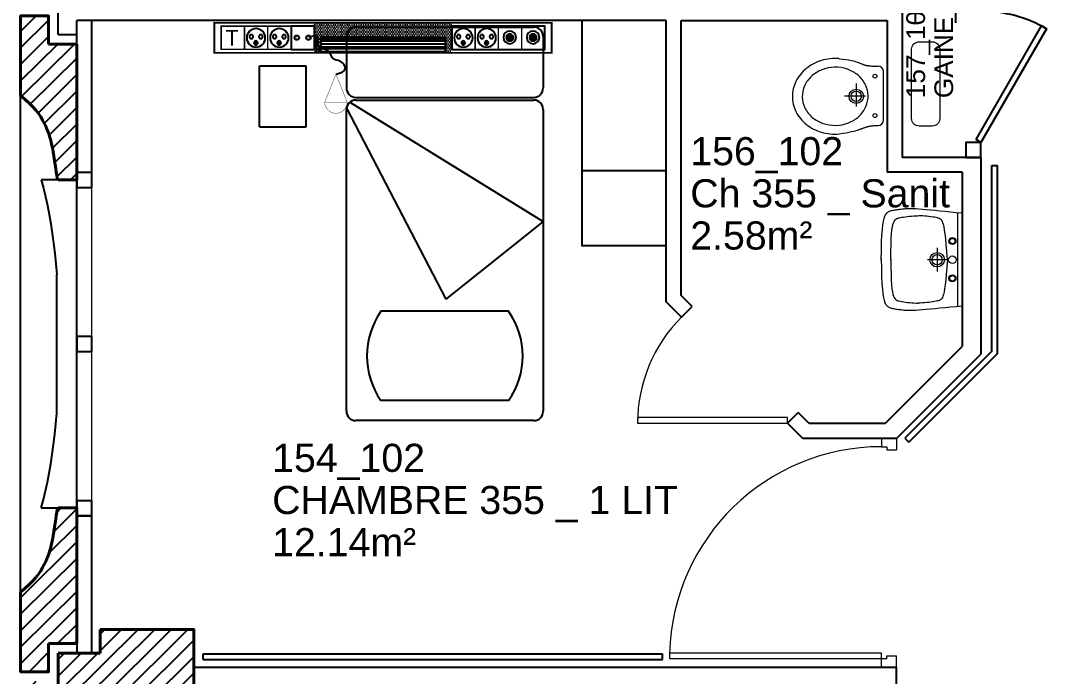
# Model space of a CAD drawing. Header units: metres. Extents: x 143.8 to 210.8, y 45.3 to 115.9.
# Drawn here: x 152.17 to 157.65, y 99.75 to 103.25 of the extents above; entities that cross this region are included whole.
import ezdxf

# ---------------------------------------------------------------- set-up
doc = ezdxf.new("R2010")
doc.units = ezdxf.units.M
doc.header["$LTSCALE"] = 0.6
doc.header["$MEASUREMENT"] = 0
doc.linetypes.add('CONTINU', pattern=[0])
doc.linetypes.add('HIDDEN2', pattern=[0.1875, 0.125, -0.0625])
doc.layers.get('0').update_dxf_attribs({"linetype": 'CONTINUOUS'})
for name, color, linetype in [('009 main courant', 181, 'CONTINUOUS'), ('400 Lits', 150, 'CONTINUOUS'), ('A_AGENC', 204, 'CONTINUOUS'), ('A_EQMP', 142, 'CONTINUOUS'), ('A_Etiqu_Gaine', 8, 'CONTINUOUS'), ('A_Etiqu_Gaine_code', 8, 'CONTINUOUS'), ('A_Etiqu_Local', 8, 'CONTINUOUS'), ('A_HACH_STRUC', 7, 'CONTINUOUS'), ('A_MUR_CLOIS', 8, 'CONTINU'), ('A_MURS_ALÈG', 7, 'CONTINU')]:
    doc.layers.add(name, color=color, linetype=linetype)
for name, color, linetype, lineweight in [('A_CHASS', 4, 'CONTINU', 0), ('A_MURS_STRU', 7, 'CONTINU', 40), ('A_PORTE', 8, 'CONTINU', 0), ('A_SANI', 5, 'CONTINU', 0)]:
    doc.layers.add(name, color=color, linetype=linetype, lineweight=lineweight)
doc.styles.add('Attribut', font='arial.ttf')
pattern_1 = [(0, (-148.712983, -85.579135), (0.0046875, 0.009375), [0, -0.009375])]

# ---------------------------------------------------------------- blocks, each defined once
blk = doc.blocks.new('TIRETTE-LIT')
at = {"layer": 'A_EQMP'}
h = blk.add_hatch(color=256, dxfattribs=at)
h.paths.add_polyline_path([(8.95, 3.75, 1), (6.05, 3.75, 1)])
h.paths.add_polyline_path([(6.05, -3.75, 1), (8.95, -3.75, 1)])
for p, q in [((0, 7.5), (0, -7.5)), ((15, 7.5), (0, 7.5)), ((15, -7.5), (15, 7.5)), ((0, -7.5), (15, -7.5))]:
    blk.add_line(p, q, dxfattribs=at)
at = {"layer": 'A_EQMP', "const_width": 0.24}
for points in [[(31.04, 21.42), (49.04, 28.62)], [(49.04, 28.62), (49.04, 14.22)], [(31.04, 21.42), (49.04, 14.22)]]:
    blk.add_lwpolyline(points, dxfattribs=at)
for points in [[(49.04, 14.22, 1), (49.04, 28.62, 1)], [(49.04, 27.42, 1.477033), (49.04, 27.42)]]:
    blk.add_lwpolyline(points, format="xyb", dxfattribs=at)
at = {"layer": 'A_EQMP'}
for centre in [(7.5, 3.75), (7.5, -3.75)]:
    blk.add_circle(centre, 1.45, dxfattribs=at)
blk.add_spline([(31.1, 21.54), (27.52, 27.45), (22.69, 24.22), (21.08, 19.57), (16.82, 17.32), (12.68, 10.42), (6.83, 9.91), (7.17, 3.87)], degree=3, dxfattribs=at)
blk = doc.blocks.new('A$C01C47C35')
at = {"layer": 'A_EQMP', "linetype": 'Continuous'}
h = blk.add_hatch(dxfattribs=at)
h.set_pattern_fill('DOTS', color=256, scale=0.15, style=0)
h.set_pattern_definition(pattern_1)
edge = h.paths.add_edge_path()
edge.add_line((1.2716, 0.4664), (1.2726, 0.4664))
edge.add_line((1.2726, 0.4664), (1.2726, 0.4839))
edge.add_line((1.2726, 0.4839), (0.5387, 0.4839))
edge.add_line((0.5387, 0.4839), (0.5387, 0.3239))
edge.add_line((0.5387, 0.3239), (0.574, 0.3239))
edge.add_line((0.574, 0.3239), (0.574, 0.4066))
edge.add_line((0.574, 0.4066), (0.905, 0.4066))
edge.add_line((0.905, 0.4066), (1.236, 0.4066))
edge.add_line((1.236, 0.4066), (1.236, 0.3499))
edge.add_spline(control_points=[(1.236, 0.3499), (1.2411, 0.3527), (1.2564, 0.3661), (1.2412, 0.4135), (1.2624, 0.4158), (1.2716, 0.4145)], knot_values=[28.337457, 28.337457, 28.337457, 28.337457, 30.502349, 36.382785, 39.476515, 39.476515, 39.476515, 39.476515], degree=3, periodic=0)
edge.add_line((1.2716, 0.4145), (1.2716, 0.4664))
at = {"layer": 'A_EQMP', "linetype": 'HIDDEN2'}
for points in [[(0.1237, 0.4052, 1), (0.0853, 0.4052, 1)], [(0.2478, 0.4052, 1), (0.2095, 0.4052, 1)], [(0.3424, 0.3767, 1), (0.3629, 0.3767, 1)], [(0.4665, 0.3767, 1), (0.487, 0.3767, 1)], [(1.4493, 0.3767, 1), (1.4697, 0.3767, 1)], [(1.5734, 0.3767, 1), (1.5939, 0.3767, 1)]]:
    blk.add_hatch(color=256, dxfattribs=at).paths.add_polyline_path(points)
at = {"layer": 'A_EQMP'}
h = blk.add_hatch(dxfattribs=at)
h.set_pattern_fill('PLASTI', color=1, scale=0.16551, style=0)
h.set_pattern_definition([(360, (-8.3594, 6.80946), (1e-17, 0.04137741), []), (360, (-8.3594, 6.81463), (1e-17, 0.04137741), []), (360, (-8.3594, 6.819804), (1e-17, 0.04137741), []), (360, (-8.3594, 6.83532), (1e-17, 0.04137741), [])])
h.paths.add_polyline_path([(1.236, 0.3239), (1.236, 0.4066), (0.905, 0.4066), (0.574, 0.4066), (0.574, 0.3239)])
at = {"layer": 'A_EQMP', "linetype": 'Continuous'}
h = blk.add_hatch(dxfattribs=at)
h.set_pattern_fill('DOTS', color=256, scale=0.15, style=0)
h.set_pattern_definition(pattern_1)
edge = h.paths.add_edge_path()
edge.add_spline(control_points=[(1.2716, 0.4145), (1.2624, 0.4158), (1.2412, 0.4135), (1.2564, 0.3661), (1.2411, 0.3527), (1.236, 0.3499)], knot_values=[28.337457, 28.337457, 28.337457, 28.337457, 31.431187, 37.311623, 39.476515, 39.476515, 39.476515, 39.476515], degree=3, periodic=0)
edge.add_line((1.236, 0.3499), (1.236, 0.3239))
edge.add_line((1.236, 0.3239), (1.2739, 0.3239))
edge.add_line((1.2739, 0.3239), (1.2739, 0.3423))
edge.add_line((1.2739, 0.3423), (1.2722, 0.3423))
edge.add_line((1.2722, 0.3423), (1.2722, 0.3423))
edge.add_line((1.2722, 0.3423), (1.2716, 0.3423))
edge.add_line((1.2716, 0.3423), (1.2716, 0.4145))
at = {"layer": 'A_EQMP'}
for p, q in [((0.574, 0.4066), (0.574, 0.3239)), ((0.905, 0.4066), (0.574, 0.4066)), ((0.905, 0.4066), (1.236, 0.4066)), ((1.236, 0.3239), (1.236, 0.4066)), ((0.574, 0.3239), (1.236, 0.3239))]:
    blk.add_line(p, q, dxfattribs=at)
for points, const_width in [([(1.805, 0.3239), (1.805, 0.4839), (0.005, 0.4839), (0.005, 0.3239)], 0.01), ([(0.5378, 0.3423), (0.5378, 0.4664), (0.0412, 0.4664), (0.0412, 0.3423)], 0.00828), ([(1.7688, 0.3423), (1.7688, 0.4664), (1.2722, 0.4664), (1.2722, 0.3423)], 0.00828)]:
    blk.add_lwpolyline(points, close=True, dxfattribs=dict(at, const_width=const_width))
at = {"layer": 'A_EQMP', "linetype": 'Continuous'}
blk.add_lwpolyline([(0.0412, 0.4664), (0.5378, 0.4664), (0.5378, 0.3423), (0.0412, 0.3423)], close=True, dxfattribs=at)
at = {"layer": 'A_EQMP', "const_width": 0.00828}
for points in [[(0.1654, 0.4664), (0.1654, 0.3423)], [(0.2895, 0.4664), (0.2895, 0.3423)], [(0.2895, 0.4664), (0.2895, 0.3423)], [(0.4136, 0.4664), (0.4136, 0.3423)], [(1.3964, 0.4664), (1.3964, 0.3423)], [(1.5205, 0.4664), (1.5205, 0.3423)], [(1.6446, 0.4664), (1.6446, 0.3423)], [(1.7688, 0.4664), (1.7688, 0.3423)]]:
    blk.add_lwpolyline(points, dxfattribs=at)
at = {"layer": 'A_EQMP'}
for centre, radius in [((0.1045, 0.4058), 0.0338), ((0.2286, 0.4058), 0.0338), ((0.3517, 0.4036), 0.0493), ((0.4759, 0.4036), 0.0493), ((1.4586, 0.4036), 0.0493), ((1.5827, 0.4036), 0.0493), ((0.1045, 0.4052), 0.0192), ((0.2286, 0.4052), 0.0192)]:
    blk.add_circle(centre, radius, dxfattribs=at)
at = {"layer": 'A_EQMP', "linetype": 'HIDDEN2'}
for centre in [(0.3265, 0.41), (0.3526, 0.3767), (0.3769, 0.41), (0.4506, 0.41), (0.4768, 0.3767), (0.5011, 0.41), (1.4334, 0.41), (1.4595, 0.3767), (1.4838, 0.41), (1.5575, 0.41), (1.5836, 0.3767), (1.6079, 0.41)]:
    blk.add_circle(centre, 0.0102, dxfattribs=at)
at = {"layer": 'A_EQMP', "linetype": 'HIDDEN2', "xscale": -0.00827548159, "yscale": 0.00827548159, "zscale": 0.00827548159, "rotation": 90}
blk.add_blockref('TIRETTE-LIT', (1.3337, 0.4664), dxfattribs=at)
at = {"layer": 'A_EQMP', "linetype": 'HIDDEN2', "insert": (1.6759, 0.4453), "char_height": 0.082755, "width": 0.124132, "attachment_point": 1}
blk.add_mtext('\\fArial|b0|i0|c0|p34;T', dxfattribs=at)
blk = doc.blocks.new('A_Etiqu_Local')
at = {"style": 'Attribut', "flags": 1}
for tag, p in [('CODE_HOPITAL', (-0.4463, 1.632)), ('CODE_SITE', (-0.4463, 1.407)), ('CODE_BATIMENT', (-0.4463, 1.182)), ('CODE_SECTEUR', (-0.4463, 0.957)), ('CODE_ETAGE', (-0.4463, 0.732)), ('NOM_NORMALISE', (-0.4463, -0.843)), ('SECTEUR_ACTIVITE', (-0.4463, -1.068)), ('SOUS_SECTEUR_ACTIVITE', (-0.4463, -1.293)), ('VOLUME', (-0.4463, -1.518)), ('SERVICE', (-0.4463, -1.743)), ('CODE_UG', (-0.4463, -1.968)), ('CODE_UA', (-0.4463, -2.193)), ('CODE_POLE', (-0.4463, -2.418)), ('OCCUPANT_EXTERNE', (-0.4463, -2.643)), ('DISPONIBILITE', (-0.4463, -2.868)), ('ACCES_HANDICAPES', (-0.4463, -3.093)), ('NATURE_SOL', (-0.4463, -3.318)), ('RISQUE_LABORATOIRE', (-0.4463, -3.543)), ('AMIANTE', (-0.4463, -3.768))]:
    blk.add_attdef(tag, p, '', height=0.15, dxfattribs=at)
at = {"layer": 'A_Etiqu_Local', "style": 'Attribut'}
for tag, p in [('CODE_PIECE', (-0.4463, 0.282)), ('NOM_USAGE', (-0.4463, 0.057)), ('SURFACE', (-0.4463, -0.168))]:
    blk.add_attdef(tag, p, '', height=0.15, dxfattribs=at)
blk = doc.blocks.new('A_Etiqu_Gaine')
at = {"style": 'Attribut', "flags": 1}
for tag, p in [('CODE_HOPITAL', (-0.4323, 0.8651)), ('CODE_SITE', (-0.4323, 0.7151)), ('CODE_BATIMENT', (-0.4323, 0.5651)), ('CODE_SECTEUR', (-0.4323, 0.4151)), ('CODE_ETAGE', (-0.4323, 0.2651)), ('NOM_NORMALISE', (-0.4323, -0.3349)), ('SECTEUR_ACTIVITE', (-0.4323, -0.4849)), ('SOUS_SECTEUR_ACTIVITE', (-0.4323, -0.6349)), ('SURFACE', (-0.4323, -0.7849)), ('CODE_UG', (-0.4323, -0.9349)), ('CODE_POLE', (-0.4323, -1.0849)), ('AMIANTE', (-0.4323, -1.2349))]:
    blk.add_attdef(tag, p, '', height=0.1, dxfattribs=at)
at = {"layer": 'A_Etiqu_Gaine', "style": 'Attribut'}
blk.add_attdef('NOM_USAGE', (-0.4323, -0.1849), '', height=0.1, dxfattribs=at)
at = {"layer": 'A_Etiqu_Gaine_code', "style": 'Attribut'}
blk.add_attdef('CODE_PIECE', (-0.4323, -0.0349), '', height=0.1, dxfattribs=at)
blk = doc.blocks.new('BROCA2-G904')
at = {"layer": '400 Lits', "linetype": 'Continuous'}
for p, q in [((29.340822, 67.299042), (28.659243, 67.299042)), ((29.340822, 66.821945), (28.659243, 66.821945))]:
    blk.add_line(p, q, dxfattribs=at)
for start, end in [(145.008072, 214.992089), (325.007448, 34.99223)]:
    blk.add_arc((29.000032, 67.060493), 0.415985, start, end, dxfattribs=at)

msp = doc.modelspace()

# ---------------------------------------------------------------- hatches: boundary and pattern name
at = {"layer": 'A_HACH_STRUC'}
h = msp.add_hatch(dxfattribs=at)
h.set_pattern_fill('ANSI31', color=8, scale=0.5, angle=359.7696, style=0)
h.set_pattern_definition([(44.7696, (152.17485, 102.395807), (-0.044016, 0.0443715), [])])
h.paths.add_polyline_path([(152.4749, 104.1564), (152.4749, 104.1963), (152.372, 104.1963), (152.3702, 104.1865), (152.3679, 104.1727), (152.3654, 104.1557), (152.3625, 104.1363), (152.3594, 104.1151), (152.3561, 104.0927), (152.3525, 104.0699), (152.3487, 104.0472), (152.3447, 104.0254), (152.3406, 104.0052), (152.3385, 103.9958), (152.3364, 103.9869), (152.3341, 103.9784), (152.3319, 103.9702), (152.3295, 103.9624), (152.327, 103.9547), (152.3244, 103.9472), (152.3217, 103.9397), (152.3189, 103.9323), (152.3159, 103.9248), (152.3093, 103.9094), (152.3018, 103.8935), (152.293, 103.877), (152.2828, 103.86), (152.2708, 103.8425), (152.2567, 103.8244), (152.2404, 103.8058), (152.2215, 103.7865), (152.1997, 103.7668), (152.1749, 103.7464), (152.1749, 103.3214), (152.3249, 103.3214), (152.3249, 103.4713), (152.4749, 103.4713)])
h.paths.add_polyline_path([(152.4749, 103.1209), (152.3249, 103.1209), (152.3249, 103.2708), (152.1749, 103.2708), (152.1749, 102.8458), (152.1997, 102.8255), (152.2215, 102.8057), (152.2404, 102.7865), (152.2567, 102.7678), (152.2708, 102.7498), (152.2828, 102.7322), (152.293, 102.7152), (152.3018, 102.6988), (152.3093, 102.6829), (152.3159, 102.6675), (152.3189, 102.66), (152.3217, 102.6525), (152.3244, 102.6451), (152.327, 102.6375), (152.3295, 102.6299), (152.3319, 102.622), (152.3341, 102.6139), (152.3364, 102.6054), (152.3385, 102.5965), (152.3406, 102.5871), (152.3447, 102.5668), (152.3487, 102.545), (152.3525, 102.5224), (152.3561, 102.4995), (152.3594, 102.4772), (152.3625, 102.456), (152.3654, 102.4365), (152.3679, 102.4196), (152.3702, 102.4057), (152.372, 102.3958), (152.4749, 102.3958), (152.4749, 102.4358), (152.4749, 102.4358)])
h = msp.add_hatch(dxfattribs=at)
h.set_pattern_fill('ANSI31', color=8, scale=0.5, angle=359.7696, style=0)
h.set_pattern_definition([(44.7696, (152.17485, 98.84585), (-0.044016, 0.0443715), [])])
h.paths.add_polyline_path([(152.4749, 100.604), (152.4749, 100.6465), (152.3749, 100.6465), (152.372, 100.6465), (152.3702, 100.6365), (152.3679, 100.6227), (152.3654, 100.6058), (152.3625, 100.5863), (152.3594, 100.5651), (152.3561, 100.5427), (152.3525, 100.5199), (152.3487, 100.4973), (152.3447, 100.4755), (152.3406, 100.4552), (152.3385, 100.4458), (152.3364, 100.4369), (152.3341, 100.4284), (152.3319, 100.4203), (152.3295, 100.4124), (152.327, 100.4048), (152.3244, 100.3972), (152.3217, 100.3898), (152.3189, 100.3823), (152.3159, 100.3748), (152.3093, 100.3594), (152.3018, 100.3435), (152.293, 100.3271), (152.2828, 100.3101), (152.2708, 100.2925), (152.2567, 100.2744), (152.2404, 100.2558), (152.2215, 100.2366), (152.1997, 100.2168), (152.1749, 100.1965), (152.1749, 99.7715), (152.3249, 99.7715), (152.3249, 99.9214), (152.4749, 99.9214)])
h.paths.add_polyline_path([(153.0999, 99.9962), (152.5999, 99.9962), (152.5999, 99.8713), (152.5549, 99.8713), (152.5549, 99.8713), (152.4749, 99.8713), (152.3749, 99.8713), (152.3749, 99.6216), (152.5999, 99.6216), (152.5999, 99.4962), (153.0999, 99.4962)])
h.paths.add_polyline_path([(152.4749, 99.571), (152.3249, 99.571), (152.3249, 99.7209), (152.1749, 99.7209), (152.1749, 99.2958), (152.1997, 99.2755), (152.2215, 99.2557), (152.2404, 99.2365), (152.2567, 99.2179), (152.2708, 99.1998), (152.2828, 99.1823), (152.293, 99.1653), (152.3018, 99.1488), (152.3093, 99.1329), (152.3159, 99.1175), (152.3189, 99.11), (152.3217, 99.1026), (152.3244, 99.0951), (152.327, 99.0876), (152.3295, 99.0799), (152.3319, 99.072), (152.3341, 99.0639), (152.3364, 99.0554), (152.3385, 99.0465), (152.3406, 99.0371), (152.3447, 99.0169), (152.3487, 98.9951), (152.3525, 98.9724), (152.3561, 98.9496), (152.3594, 98.9272), (152.3625, 98.906), (152.3654, 98.8866), (152.3679, 98.8696), (152.3702, 98.8558), (152.372, 98.8459), (152.4749, 98.8459), (152.4749, 98.8858)])

# ---------------------------------------------------------------- linework, layer by layer
at = {"layer": '009 main courant', "color": 8, "linetype": 'Continuous'}
for p, q in [((157.3581, 102.4733), (157.3881, 102.4733)), ((157.3581, 101.4823), (157.3581, 102.4733)), ((157.3881, 101.4699), (157.3881, 102.4733)), ((157.3581, 101.4823), (156.8935, 101.0177)), ((157.3881, 101.4699), (156.9147, 100.9965)), ((156.8935, 101.0177), (156.9147, 100.9965)), ((153.1499, 99.8663), (155.6001, 99.8663)), ((153.1499, 99.8363), (153.1499, 99.8663)), ((153.1499, 99.8363), (155.6001, 99.8363)), ((155.6001, 99.8363), (155.6001, 99.8663))]:
    msp.add_line(p, q, dxfattribs=at)
at = {"layer": '400 Lits', "color": 8}
for p, q in [((153.9641, 103.2113), (154.9141, 103.2113)), ((153.9641, 102.8365), (154.9141, 102.8365)), ((153.9141, 101.1613), (153.9141, 102.7717)), ((153.9641, 102.8217), (154.9141, 102.8217)), ((154.9641, 102.7717), (154.9641, 101.1613)), ((154.9141, 101.1113), (153.9641, 101.1113))]:
    msp.add_line(p, q, dxfattribs=at)
at = {"layer": '400 Lits', "color": 8, "linetype": 'Continuous'}
for p, q in [((153.9141, 103.1613), (153.9141, 102.8865)), ((154.9641, 103.1613), (154.9641, 102.8865)), ((153.9146, 102.7786), (154.4444, 101.7599)), ((153.9321, 102.8101), (154.9641, 102.1744)), ((154.9641, 102.1744), (154.4444, 101.7599))]:
    msp.add_line(p, q, dxfattribs=at)
at = {"layer": '400 Lits', "color": 8}
for centre, start, end in [((153.9641, 103.1613), 90, 180), ((154.9141, 103.1613), 0, 90), ((153.9641, 102.7717), 90, 180), ((154.9141, 102.7717), 0, 90), ((153.9641, 101.1613), 180, 270), ((154.9141, 101.1613), 270, 0)]:
    msp.add_arc(centre, 0.05, start, end, dxfattribs=at)
at = {"layer": '400 Lits', "color": 8, "linetype": 'Continuous'}
for centre, start, end in [((153.9641, 102.8865), 180, 270), ((154.9141, 102.8865), 270, 0)]:
    msp.add_arc(centre, 0.05, start, end, dxfattribs=at)
at = {"layer": 'A_AGENC', "color": 8, "linetype": 'Continuous'}
for points in [[(157.2741, 102.6114), (157.6241, 103.2176), (157.6501, 103.2026), (157.3001, 102.5964)], [(157.3001, 102.5964), (157.2201, 102.5964), (157.2201, 102.5164), (157.3001, 102.5164)]]:
    msp.add_lwpolyline(points, close=True, dxfattribs=at)
msp.add_arc((157.3001, 102.5964), 0.7, 60, 90, dxfattribs=at)
at = {"layer": 'A_CHASS', "color": 8, "linetype": 'Continuous'}
for p, q in [((152.4749, 102.3558), (152.4749, 100.684)), ((152.5549, 100.684), (152.5549, 102.3558))]:
    msp.add_line(p, q, dxfattribs=at)
at = {"layer": 'A_EQMP', "color": 8, "linetype": 'Continuous'}
for p, q in [((156.9501, 103.358), (156.9501, 103.235)), ((157.1638, 103.358), (157.1638, 103.235)), ((153.45, 102.6794), (153.45, 103.0046)), ((153.45, 103.0046), (153.7001, 103.0046)), ((153.7001, 102.6794), (153.7001, 103.0046)), ((153.45, 102.6794), (153.7001, 102.6794)), ((155.1701, 102.4463), (155.6201, 102.4463))]:
    msp.add_line(p, q, dxfattribs=at)
msp.add_lwpolyline([(155.6201, 103.2463), (155.1701, 103.2463), (155.1701, 102.0463), (155.6201, 102.0463)], close=True, dxfattribs=at)
at = {"layer": 'A_MUR_CLOIS', "color": 8, "linetype": 'Continuous'}
for p, q in [((156.8805, 104.0764), (156.8805, 102.5164)), ((152.3749, 103.1716), (152.3749, 103.4213)), ((155.6201, 103.2464), (152.4749, 103.2464)), ((155.6201, 101.7462), (155.6201, 103.2464)), ((155.7001, 103.2464), (156.8005, 103.2464)), ((155.7001, 101.7794), (155.7001, 103.2464)), ((156.8005, 103.2464), (156.8005, 102.4364)), ((152.3749, 103.1716), (152.4749, 103.1716)), ((157.3001, 102.5164), (156.8805, 102.5164)), ((157.3001, 102.5164), (157.3001, 101.4662)), ((157.2001, 102.4364), (156.8005, 102.4364)), ((157.2001, 102.4364), (157.2001, 101.5076)), ((155.7022, 101.6641), (155.6201, 101.7462)), ((155.7588, 101.7207), (155.7001, 101.7794)), ((155.7022, 101.6641), (155.7588, 101.7207)), ((156.7886, 101.0962), (157.2001, 101.5076)), ((156.8501, 101.0162), (157.3001, 101.4662)), ((156.2679, 101.0984), (156.3245, 101.155)), ((156.3832, 101.0962), (156.3245, 101.155)), ((156.3501, 101.0162), (156.2679, 101.0984)), ((156.7886, 101.0962), (156.3832, 101.0962)), ((156.8501, 101.0162), (156.3501, 101.0162)), ((153.0999, 99.7965), (156.8501, 99.7965)), ((156.8501, 99.696), (156.8501, 99.7965))]:
    msp.add_line(p, q, dxfattribs=at)
for points in [[(152.5549, 102.4358), (152.4749, 102.4358), (152.4749, 103.2464)], [(152.5549, 102.4358), (152.5549, 103.2464)]]:
    msp.add_lwpolyline(points, dxfattribs=at)
for points in [[(152.4749, 102.3558), (152.5549, 102.3558), (152.5549, 102.4358), (152.4749, 102.4358)], [(152.4749, 101.4811), (152.5549, 101.4811), (152.5549, 101.5611), (152.4749, 101.5611)], [(152.4749, 100.604), (152.5549, 100.604), (152.5549, 100.684), (152.4749, 100.684)], [(152.4749, 99.8713), (152.5549, 99.8713), (152.5549, 100.604), (152.4749, 100.604)]]:
    msp.add_lwpolyline(points, close=True, dxfattribs=at)
at = {"layer": 'A_MURS_ALÈG', "color": 8, "ltscale": 200}
for p, q in [((152.1749, 100.1965), (152.1749, 102.8458)), ((152.4749, 102.3958), (152.2849, 102.3958)), ((152.2849, 102.3958), (152.2973, 102.3515)), ((152.2973, 102.3515), (152.3087, 102.306)), ((152.3087, 102.306), (152.319, 102.2592)), ((152.319, 102.2592), (152.3284, 102.211)), ((152.3284, 102.211), (152.3369, 102.1615)), ((152.3369, 102.1615), (152.3445, 102.1105)), ((152.3445, 102.1105), (152.3514, 102.0579)), ((152.3514, 102.0579), (152.3576, 102.0038)), ((152.3576, 102.0038), (152.3632, 101.948)), ((152.3632, 101.948), (152.3683, 101.8905)), ((152.3683, 101.1517), (152.3683, 101.8905)), ((152.3632, 101.0943), (152.3683, 101.1517)), ((152.3576, 101.0385), (152.3632, 101.0943)), ((152.3514, 100.9844), (152.3576, 101.0385)), ((152.3445, 100.9318), (152.3514, 100.9844)), ((152.3369, 100.8808), (152.3445, 100.9318)), ((152.3284, 100.8313), (152.3369, 100.8808)), ((152.319, 100.7831), (152.3284, 100.8313)), ((152.3087, 100.7363), (152.319, 100.7831)), ((152.2849, 100.6466), (152.2973, 100.6908)), ((152.2973, 100.6908), (152.3087, 100.7363)), ((152.2849, 100.6466), (152.4749, 100.6466))]:
    msp.add_line(p, q, dxfattribs=at)
at = {"layer": 'A_MURS_ALÈG', "color": 8, "linetype": 'Continuous'}
msp.add_line((152.4749, 100.6466), (152.4749, 102.3958), dxfattribs=at)
at = {"layer": 'A_MURS_STRU', "color": 8, "linetype": 'Continuous'}
for p, q in [((152.3249, 103.1209), (152.4749, 103.1209)), ((152.4749, 102.3958), (152.4749, 103.1209)), ((152.3749, 102.3958), (152.4749, 102.3958)), ((152.3749, 100.6465), (152.4749, 100.6465)), ((152.4749, 100.6465), (152.4749, 99.9214)), ((152.5999, 99.9962), (152.5999, 99.8713)), ((152.3249, 99.9214), (152.4749, 99.9214)), ((152.3749, 99.8713), (152.5999, 99.8713)), ((152.3749, 99.6216), (152.3749, 99.8713))]:
    msp.add_line(p, q, dxfattribs=at)
for points in [[(152.3249, 103.1209), (152.3249, 103.2708), (152.1749, 103.2708), (152.1749, 102.8458)], [(152.1749, 102.8458), (152.1997, 102.8255), (152.2215, 102.8057), (152.2404, 102.7865), (152.2567, 102.7678), (152.2708, 102.7498), (152.2828, 102.7322), (152.293, 102.7152), (152.3018, 102.6988), (152.3093, 102.6829), (152.3159, 102.6675), (152.3159, 102.6675), (152.3189, 102.66), (152.3217, 102.6525), (152.3244, 102.6451), (152.327, 102.6375), (152.3295, 102.6299), (152.3319, 102.622), (152.3341, 102.6139), (152.3364, 102.6054), (152.3385, 102.5965), (152.3406, 102.5871), (152.3406, 102.5871), (152.3447, 102.5668), (152.3487, 102.545), (152.3525, 102.5224), (152.3561, 102.4995), (152.3594, 102.4772), (152.3625, 102.456), (152.3654, 102.4365), (152.3679, 102.4196), (152.3702, 102.4057), (152.372, 102.3957)], [(152.1749, 100.1965), (152.1997, 100.2168), (152.2215, 100.2366), (152.2404, 100.2558), (152.2567, 100.2744), (152.2708, 100.2925), (152.2828, 100.3101), (152.293, 100.3271), (152.3018, 100.3435), (152.3093, 100.3594), (152.3159, 100.3748), (152.3159, 100.3748), (152.3189, 100.3823), (152.3217, 100.3898), (152.3244, 100.3972), (152.327, 100.4048), (152.3295, 100.4124), (152.3319, 100.4203), (152.3341, 100.4284), (152.3364, 100.4369), (152.3385, 100.4458), (152.3406, 100.4552), (152.3406, 100.4552), (152.3447, 100.4755), (152.3487, 100.4973), (152.3525, 100.5199), (152.3561, 100.5427), (152.3594, 100.5651), (152.3625, 100.5863), (152.3654, 100.6058), (152.3679, 100.6227), (152.3702, 100.6365), (152.372, 100.6466)], [(152.3249, 99.9214), (152.3249, 99.7715), (152.1749, 99.7715), (152.1749, 100.1965)], [(153.0999, 99.4962), (153.0999, 99.9962), (152.5999, 99.9962)]]:
    msp.add_lwpolyline(points, dxfattribs=at)
at = {"layer": 'A_PORTE', "color": 8, "linetype": 'Continuous'}
for p, q in [((156.8501, 101.0162), (156.7701, 101.0162)), ((156.7701, 101.0162), (156.7701, 100.9724)), ((156.7701, 100.9724), (156.7978, 100.9724)), ((156.7978, 100.9724), (156.7978, 100.9564)), ((156.8501, 101.0162), (156.8501, 100.9564)), ((156.7978, 100.9564), (156.8501, 100.9564)), ((156.7701, 99.8704), (155.6385, 99.8704)), ((155.6385, 99.8704), (155.6385, 99.8404)), ((156.7701, 99.7965), (156.7701, 99.8704)), ((156.7978, 99.8404), (155.6385, 99.8404)), ((156.7978, 99.8564), (156.8501, 99.8564)), ((156.7978, 99.8404), (156.7978, 99.8564)), ((156.8501, 99.7965), (156.8501, 99.8564)), ((156.8501, 99.7965), (156.7701, 99.7965))]:
    msp.add_line(p, q, dxfattribs=at)
msp.add_lwpolyline([(156.2679, 101.1284), (155.4679, 101.1284), (155.4679, 101.0984), (156.2679, 101.0984)], close=True, dxfattribs=at)
for centre, radius, start, end in [((156.2679, 101.0984), 0.8, 135, 180), ((156.7701, 99.8404), 1.132, 90, 178.4814)]:
    msp.add_arc(centre, radius, start, end, dxfattribs=at)
at = {"layer": 'A_SANI', "color": 8, "linetype": 'Continuous'}
for p, q in [((156.7485, 103.0032), (156.7517, 103.0031)), ((156.7805, 102.7159), (156.7805, 102.9731)), ((156.6347, 102.9104), (156.6347, 102.7883)), ((156.6836, 102.8421), (156.5713, 102.8421)), ((156.7485, 102.6858), (156.7517, 102.6859)), ((156.7985, 102.2197), (156.801, 102.2221)), ((156.801, 102.2221), (156.8037, 102.2243)), ((156.8037, 102.2243), (156.8065, 102.2262)), ((156.8065, 102.2262), (156.8096, 102.2279)), ((156.8096, 102.2279), (156.813, 102.2294)), ((156.813, 102.2294), (156.8167, 102.2307)), ((156.8167, 102.2307), (156.8207, 102.2319)), ((156.8207, 102.2319), (156.8251, 102.233)), ((156.8251, 102.233), (156.83, 102.2341)), ((156.83, 102.2341), (156.8353, 102.2351)), ((156.8353, 102.2351), (156.841, 102.2361)), ((156.841, 102.2361), (156.8471, 102.2371)), ((156.8471, 102.2371), (156.8533, 102.238)), ((156.8533, 102.238), (156.8598, 102.2389)), ((156.8598, 102.2389), (156.8664, 102.2397)), ((156.8664, 102.2397), (156.8729, 102.2405)), ((156.8729, 102.2405), (156.8794, 102.2411)), ((156.8794, 102.2411), (156.8858, 102.2418)), ((156.8858, 102.2418), (156.892, 102.2423)), ((156.892, 102.2423), (156.8979, 102.2428)), ((156.8979, 102.2428), (156.9036, 102.2432)), ((156.9036, 102.2432), (156.9092, 102.2435)), ((156.9092, 102.2435), (156.9148, 102.2437)), ((156.9148, 102.2437), (156.9205, 102.2438)), ((156.9205, 102.2438), (156.9263, 102.2438)), ((156.9263, 102.2438), (156.9323, 102.2437)), ((156.9323, 102.2437), (156.9387, 102.2436)), ((156.9387, 102.2436), (156.9455, 102.2433)), ((156.9455, 102.2433), (156.9528, 102.2429)), ((156.9528, 102.2429), (156.9692, 102.2419)), ((156.9692, 102.2419), (156.9878, 102.2404)), ((156.9878, 102.2404), (157.0084, 102.2386)), ((157.0084, 102.2386), (157.0311, 102.2365)), ((157.0311, 102.2365), (157.0555, 102.2341)), ((157.0555, 102.2341), (157.0816, 102.2315)), ((157.0816, 102.2315), (157.1093, 102.2287)), ((157.1093, 102.2287), (157.1383, 102.2258)), ((157.1383, 102.2258), (157.1686, 102.2228)), ((157.1686, 102.2228), (157.2001, 102.2197)), ((156.777, 102.1558), (156.7801, 102.1751)), ((156.7801, 102.1751), (156.7836, 102.1901)), ((156.7836, 102.1901), (156.7874, 102.2017)), ((156.7874, 102.2017), (156.7916, 102.2104)), ((156.7916, 102.2104), (156.7962, 102.217)), ((156.7962, 102.217), (156.7985, 102.2197)), ((157.1751, 102.2197), (157.1751, 101.7244)), ((157.2001, 102.2197), (157.2001, 101.7244)), ((156.7721, 102.1015), (156.7744, 102.1315)), ((156.7744, 102.1315), (156.777, 102.1558)), ((156.7691, 102.0215), (156.7704, 102.065)), ((156.7704, 102.065), (156.7721, 102.1015)), ((156.7683, 101.9701), (156.7691, 102.0215)), ((157.0665, 102.0333), (157.0665, 101.9068)), ((156.7683, 101.974), (156.7691, 101.9226)), ((157.1176, 101.9701), (157.0155, 101.9701)), ((156.7691, 101.9226), (156.7704, 101.879)), ((156.7704, 101.879), (156.7721, 101.8426)), ((156.7721, 101.8426), (156.7744, 101.8126)), ((156.7744, 101.8126), (156.777, 101.7883)), ((156.777, 101.7883), (156.7801, 101.769)), ((156.7801, 101.769), (156.7836, 101.7539)), ((156.7836, 101.7539), (156.7874, 101.7424)), ((156.7874, 101.7424), (156.7916, 101.7337)), ((156.7916, 101.7337), (156.7962, 101.7271)), ((156.7962, 101.7271), (156.7985, 101.7243)), ((156.7985, 101.7243), (156.801, 101.7219)), ((156.801, 101.7219), (156.8037, 101.7198)), ((156.8037, 101.7198), (156.8065, 101.7179)), ((156.8065, 101.7179), (156.8096, 101.7162)), ((156.8096, 101.7162), (156.813, 101.7147)), ((156.813, 101.7147), (156.8167, 101.7133)), ((156.8167, 101.7133), (156.8207, 101.7121)), ((156.8207, 101.7121), (156.8251, 101.711)), ((156.8251, 101.711), (156.83, 101.7099)), ((156.83, 101.7099), (156.8353, 101.7089)), ((156.8353, 101.7089), (156.841, 101.7079)), ((156.841, 101.7079), (156.8471, 101.7069)), ((156.8471, 101.7069), (156.8533, 101.706)), ((156.8533, 101.706), (156.8598, 101.7052)), ((156.8598, 101.7052), (156.8664, 101.7044)), ((156.8664, 101.7044), (156.8729, 101.7036)), ((156.8729, 101.7036), (156.8794, 101.7029)), ((156.8794, 101.7029), (156.8858, 101.7023)), ((156.8858, 101.7023), (156.892, 101.7017)), ((156.892, 101.7017), (156.8979, 101.7013)), ((156.8979, 101.7013), (156.9036, 101.7009)), ((156.9036, 101.7009), (156.9092, 101.7006)), ((156.9092, 101.7006), (156.9148, 101.7004)), ((156.9148, 101.7004), (156.9205, 101.7003)), ((156.9205, 101.7003), (156.9263, 101.7002)), ((156.9263, 101.7002), (156.9323, 101.7003)), ((156.9323, 101.7003), (156.9387, 101.7005)), ((156.9387, 101.7005), (156.9455, 101.7008)), ((156.9455, 101.7008), (156.9528, 101.7011)), ((156.9528, 101.7011), (156.9692, 101.7022)), ((156.9692, 101.7022), (156.9878, 101.7037)), ((156.9878, 101.7037), (157.0084, 101.7055)), ((157.0084, 101.7055), (157.0311, 101.7076)), ((157.0311, 101.7076), (157.0555, 101.7099)), ((157.0555, 101.7099), (157.0816, 101.7125)), ((157.0816, 101.7125), (157.1093, 101.7153)), ((157.1093, 101.7153), (157.1383, 101.7182)), ((157.1383, 101.7182), (157.1686, 101.7213)), ((157.1686, 101.7213), (157.2001, 101.7244))]:
    msp.add_line(p, q, dxfattribs=at)
msp.add_lwpolyline([(157.0405, 102.6831), (156.9705, 102.6831, -0.414214), (156.9305, 102.7231), (156.9305, 103.0931, -0.414214), (156.9705, 103.1331), (157.0405, 103.1331, -0.414214), (157.0805, 103.0931), (157.0805, 102.7231, -0.414213)], format="xyb", close=True, dxfattribs=at)
for points in [[(156.5437, 103.0432, 0.092603), (156.4488, 103.033, 0.097518), (156.3685, 102.9906, 0.107322), (156.3128, 102.9212, 0.116228), (156.2939, 102.841, 0.11669), (156.3128, 102.7609, 0.108258), (156.3685, 102.6921, 0.098236), (156.4487, 102.6505, 0.092772), (156.5437, 102.6411, 0.094013)], [(156.3609, 102.7803, 0.102556), (156.4004, 102.7297, 0.093461), (156.4572, 102.6975, 0.177237), (156.5936, 102.7003, 0.093461), (156.649, 102.7348, 0.102556), (156.6864, 102.787, 0.222727), (156.684, 102.9039, 0.102556), (156.6445, 102.9544, 0.093461), (156.5877, 102.9866, 0.177129), (156.4513, 102.9838)], [(156.4512, 102.9838, 0.093461), (156.3959, 102.9493, 0.102556), (156.3585, 102.8971, 0.222888), (156.3609, 102.7802)]]:
    msp.add_lwpolyline(points, format="xyb", dxfattribs=at)
for points in [[(156.5444, 103.0423), (156.5638, 103.0406), (156.581, 103.0385), (156.5961, 103.036), (156.6095, 103.0334), (156.6211, 103.0305), (156.6312, 103.0276), (156.64, 103.0247), (156.6476, 103.0219), (156.6542, 103.0192), (156.66, 103.0168), (156.66, 103.0168), (156.6626, 103.0157), (156.665, 103.0146), (156.6674, 103.0137), (156.6696, 103.0128), (156.6717, 103.012), (156.6738, 103.0112), (156.6759, 103.0105), (156.6779, 103.0099), (156.68, 103.0093), (156.682, 103.0087), (156.682, 103.0087), (156.6842, 103.0082), (156.6864, 103.0077), (156.6886, 103.0072), (156.6908, 103.0068), (156.6931, 103.0064), (156.6954, 103.006), (156.6977, 103.0057), (156.6999, 103.0054), (156.7022, 103.0051), (156.7045, 103.0048), (156.7045, 103.0048), (156.7089, 103.0044), (156.7132, 103.004), (156.7175, 103.0037), (156.7218, 103.0035), (156.726, 103.0034), (156.7303, 103.0033), (156.7347, 103.0032), (156.7392, 103.0032), (156.7438, 103.0032), (156.7485, 103.0032)], [(156.5444, 102.6419), (156.5638, 102.6448), (156.581, 102.6477), (156.5961, 102.6506), (156.6095, 102.6534), (156.6211, 102.6561), (156.6312, 102.6587), (156.64, 102.6613), (156.6476, 102.6636), (156.6542, 102.6659), (156.66, 102.6679), (156.66, 102.6679), (156.6626, 102.6689), (156.665, 102.6698), (156.6674, 102.6706), (156.6696, 102.6715), (156.6717, 102.6723), (156.6738, 102.6731), (156.6759, 102.6738), (156.6779, 102.6746), (156.68, 102.6753), (156.682, 102.676), (156.682, 102.676), (156.6842, 102.6768), (156.6864, 102.6775), (156.6886, 102.6782), (156.6908, 102.6789), (156.6931, 102.6796), (156.6954, 102.6803), (156.6977, 102.6809), (156.6999, 102.6815), (156.7022, 102.682), (156.7045, 102.6826), (156.7045, 102.6826), (156.7089, 102.6834), (156.7132, 102.6841), (156.7175, 102.6847), (156.7218, 102.6851), (156.726, 102.6854), (156.7303, 102.6856), (156.7347, 102.6857), (156.7392, 102.6858), (156.7438, 102.6858), (156.7485, 102.6858)], [(156.8192, 101.9698), (156.8196, 102.0138), (156.8204, 102.051), (156.8217, 102.0821), (156.8235, 102.1077), (156.8255, 102.1285), (156.8279, 102.1449), (156.8306, 102.1577), (156.8335, 102.1674), (156.8366, 102.1746), (156.84, 102.18), (156.84, 102.18), (156.8417, 102.1822), (156.8434, 102.1842), (156.8453, 102.1858), (156.8473, 102.1873), (156.8494, 102.1886), (156.8517, 102.1897), (156.8541, 102.1907), (156.8568, 102.1916), (156.8598, 102.1924), (156.863, 102.1932), (156.863, 102.1932), (156.8703, 102.1948), (156.8787, 102.1964), (156.8879, 102.1979), (156.8978, 102.1993), (156.9083, 102.2006), (156.9192, 102.2017), (156.9303, 102.2027), (156.9415, 102.2036), (156.9525, 102.2042), (156.9633, 102.2045)], [(157.1212, 101.9698), (157.1182, 102.0138), (157.1153, 102.051), (157.1124, 102.0821), (157.1095, 102.1077), (157.1066, 102.1285), (157.1036, 102.1449), (157.1006, 102.1577), (157.0975, 102.1674), (157.0943, 102.1746), (157.0909, 102.18), (157.0909, 102.18), (157.0892, 102.1822), (157.0875, 102.1842), (157.0856, 102.1858), (157.0836, 102.1873), (157.0815, 102.1886), (157.0792, 102.1897), (157.0768, 102.1907), (157.0741, 102.1916), (157.0711, 102.1924), (157.0679, 102.1932), (157.0679, 102.1932), (157.0606, 102.1948), (157.0522, 102.1964), (157.043, 102.1979), (157.033, 102.1993), (157.0226, 102.2006), (157.0117, 102.2017), (157.0006, 102.2027), (156.9894, 102.2036), (156.9784, 102.2042), (156.9676, 102.2045)], [(156.8192, 101.9732), (156.8196, 101.9292), (156.8204, 101.892), (156.8217, 101.8609), (156.8235, 101.8353), (156.8255, 101.8145), (156.8279, 101.7981), (156.8306, 101.7853), (156.8335, 101.7756), (156.8366, 101.7684), (156.84, 101.763), (156.84, 101.763), (156.8417, 101.7608), (156.8434, 101.7588), (156.8453, 101.7572), (156.8473, 101.7557), (156.8494, 101.7544), (156.8517, 101.7533), (156.8541, 101.7523), (156.8568, 101.7514), (156.8598, 101.7506), (156.863, 101.7498), (156.863, 101.7498), (156.8703, 101.7482), (156.8787, 101.7466), (156.888, 101.7451), (156.898, 101.7437), (156.9086, 101.7424), (156.9197, 101.7412), (156.9311, 101.7402), (156.9426, 101.7394), (156.9541, 101.7388), (156.9655, 101.7384)], [(157.1212, 101.9732), (157.1182, 101.9292), (157.1153, 101.892), (157.1124, 101.8609), (157.1095, 101.8353), (157.1066, 101.8145), (157.1036, 101.7981), (157.1006, 101.7853), (157.0975, 101.7756), (157.0943, 101.7684), (157.0909, 101.763), (157.0909, 101.763), (157.0892, 101.7608), (157.0875, 101.7588), (157.0856, 101.7572), (157.0836, 101.7557), (157.0815, 101.7544), (157.0792, 101.7533), (157.0768, 101.7523), (157.0741, 101.7514), (157.0711, 101.7506), (157.0679, 101.7498), (157.0679, 101.7498), (157.0606, 101.7482), (157.0522, 101.7466), (157.0429, 101.7451), (157.0329, 101.7437), (157.0223, 101.7424), (157.0112, 101.7412), (156.9998, 101.7402), (156.9883, 101.7394), (156.9768, 101.7388), (156.9654, 101.7384)]]:
    msp.add_lwpolyline(points, dxfattribs=at)
for centre, radius in [((156.7344, 102.9495), 0.0105), ((156.6347, 102.8421), 0.0383), ((156.6347, 102.8421), 0.0276), ((156.7344, 102.7395), 0.0105), ((157.148, 102.0696), 0.0189), ((157.148, 102.0696), 0.0144), ((157.0665, 101.9701), 0.0387), ((157.0665, 101.9701), 0.0274), ((157.148, 101.9701), 0.0204), ((157.148, 101.8706), 0.0189), ((157.148, 101.8706), 0.0144)]:
    msp.add_circle(centre, radius, dxfattribs=at)
for centre, start, end in [((156.7505, 102.9731), 360, 87.8165), ((156.7505, 102.7159), 272.1835, 360)]:
    msp.add_arc(centre, 0.03, start, end, dxfattribs=at)

# ---------------------------------------------------------------- block references
at = {"layer": '400 Lits', "color": 8}
msp.add_blockref('BROCA2-G904', (125.4391, 34.3961), dxfattribs=at)
at = {"layer": 'A_EQMP', "color": 8, "linetype": 'Continuous', "xscale": -1}
msp.add_blockref('A$C01C47C35', (155.0145, 102.7504), dxfattribs=at)
at = {"layer": 'A_Etiqu_Gaine', "color": 8}
ref = msp.add_blockref('A_Etiqu_Gaine', (156.9671, 103.2645), dxfattribs=dict(at, rotation=90))
ref.add_attrib('CODE_PIECE', '157_103', (157.0019, 102.8321), dxfattribs={"layer": 'A_Etiqu_Gaine_code', "height": 0.1, "rotation": 90, "style": 'Attribut'})
ref.add_attrib('NOM_USAGE', 'GAINE TEC ', (157.1519, 102.8321), dxfattribs={"height": 0.1, "rotation": 90, "style": 'Attribut'})
at = {"layer": 'A_Etiqu_Local', "color": 8}
ref = msp.add_blockref('A_Etiqu_Local', (156.1954, 102.1924), dxfattribs=at)
ref.add_attrib('CODE_PIECE', '156_102', (155.7491, 102.4744), dxfattribs={"height": 0.15, "style": 'Attribut'})
ref.add_attrib('NOM_USAGE', 'Ch 355 _ Sanit', (155.7491, 102.2494), dxfattribs={"height": 0.15, "style": 'Attribut'})
ref.add_attrib('SURFACE', '2.58m²', (155.7491, 102.0244), dxfattribs={"height": 0.15, "style": 'Attribut'})
ref = msp.add_blockref('A_Etiqu_Local', (153.9641, 100.5559), dxfattribs=at)
ref.add_attrib('CODE_PIECE', '154_102', (153.5178, 100.8379), dxfattribs={"height": 0.15, "style": 'Attribut'})
ref.add_attrib('NOM_USAGE', 'CHAMBRE 355 _ 1 LIT', (153.5178, 100.6129), dxfattribs={"height": 0.15, "style": 'Attribut'})
ref.add_attrib('SURFACE', '12.14m²', (153.5178, 100.3879), dxfattribs={"height": 0.15, "style": 'Attribut'})

doc.saveas('drawing.dxf')
